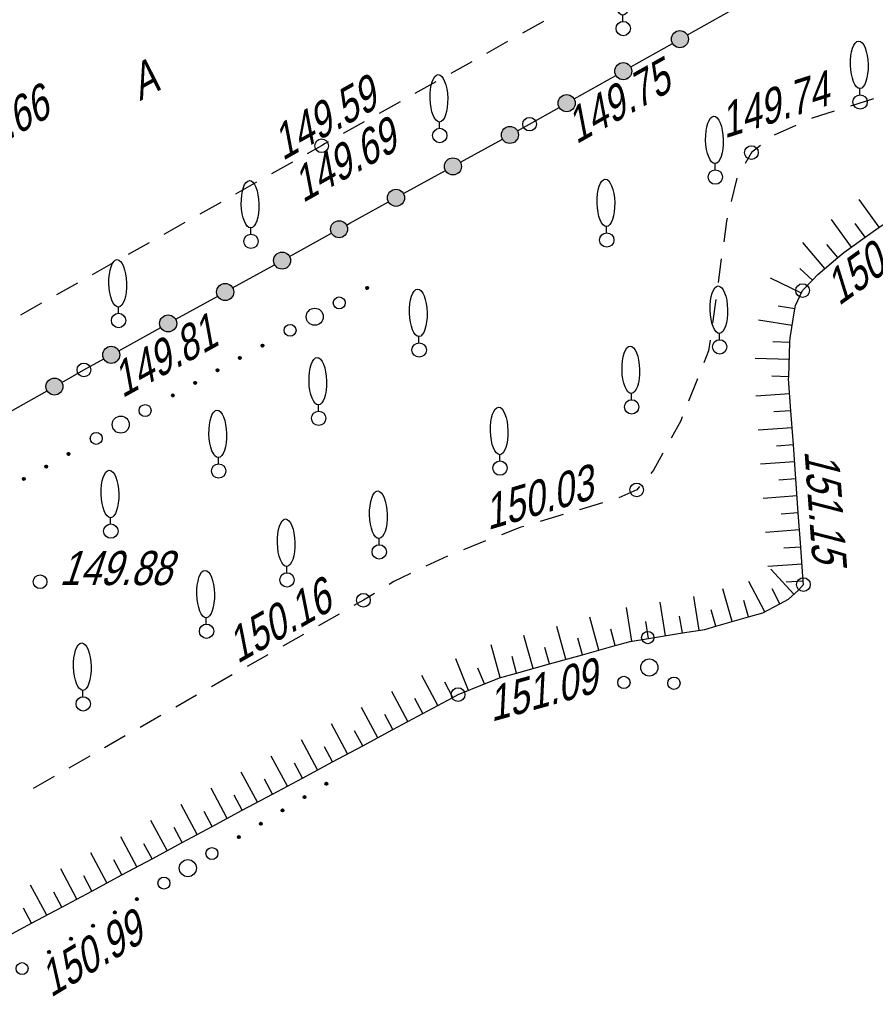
# Model space of a CAD drawing. Header units: metres. Extents: x 382 to 851, y 14083 to 14440.
# Drawn here: x 552.14 to 577.2, y 14298.1 to 14326.71 of the extents above; entities that cross this region are included whole.
import ezdxf
from ezdxf.enums import TextEntityAlignment as Align

# ---------------------------------------------------------------- set-up
doc = ezdxf.new("R2010")
doc.units = ezdxf.units.M
doc.header["$MEASUREMENT"] = 0
for name, color, linetype, lineweight in [('Бортовой камень', 7, 'Continuous', 25), ('Горизонтали', 7, 'Continuous', 25), ('Граница улицы', 7, 'Continuous', 25), ('Колодцы', 7, 'Continuous', 25), ('Ограды', 7, 'Continuous', 25), ('Отдельно стоящее дерево', 7, 'Continuous', 25), ('Откосы', 7, 'Continuous', 25), ('Полоса деревьев', 7, 'Continuous', 25)]:
    doc.layers.add(name, color=color, linetype=linetype, lineweight=lineweight)
doc.styles.add('Style-RUSSIAN_1251 I 0.32289', font='RUSSIAN_1251.shx', dxfattribs={"oblique": 18.5})

# ---------------------------------------------------------------- blocks, each defined once
blk = doc.blocks.new('DEREVO_223')
at = {"layer": 'Отдельно стоящее дерево', "color": 251, "linetype": 'Continuous', "lineweight": 9, "flags": 128}
blk.add_lwpolyline([(-0.007, 0.21), (-0.007, 0.393)], dxfattribs=at)
at = {"layer": 'Отдельно стоящее дерево', "color": 251, "linetype": 'Continuous', "lineweight": 9}
blk.add_arc((0, 0), 0.21, 0, 360, dxfattribs=at)
blk.add_ellipse((-0.025, 1.088), major_axis=(-0.019, 0.695), ratio=0.369829, dxfattribs=at)
blk = doc.blocks.new('DEREVO_225')
at = {"layer": 'Отдельно стоящее дерево', "color": 251, "linetype": 'Continuous', "lineweight": 9, "flags": 128}
blk.add_lwpolyline([(-0.007, 0.21), (-0.007, 0.393)], dxfattribs=at)
at = {"layer": 'Отдельно стоящее дерево', "color": 251, "linetype": 'Continuous', "lineweight": 9}
blk.add_arc((0, 0), 0.21, 0, 359.99999, dxfattribs=at)
blk.add_ellipse((-0.0255, 1.088), major_axis=(-0.0185, 0.695), ratio=0.3698286, dxfattribs=at)
blk = doc.blocks.new('DEREVO_226')
at = {"layer": 'Отдельно стоящее дерево', "color": 251, "linetype": 'Continuous', "lineweight": 9, "flags": 128}
blk.add_lwpolyline([(-0.007, 0.21), (-0.007, 0.393)], dxfattribs=at)
at = {"layer": 'Отдельно стоящее дерево', "color": 251, "linetype": 'Continuous', "lineweight": 9}
blk.add_arc((0, 0), 0.21, 0, 359.99999, dxfattribs=at)
blk.add_ellipse((-0.0255, 1.088), major_axis=(-0.0185, 0.695), ratio=0.3698286, dxfattribs=at)
blk = doc.blocks.new('DEREVO_227')
at = {"layer": 'Отдельно стоящее дерево', "color": 251, "linetype": 'Continuous', "lineweight": 9, "flags": 128}
blk.add_lwpolyline([(-0.007, 0.21), (-0.007, 0.393)], dxfattribs=at)
at = {"layer": 'Отдельно стоящее дерево', "color": 251, "linetype": 'Continuous', "lineweight": 9}
blk.add_arc((0, 0), 0.21, 0, 359.99999, dxfattribs=at)
blk.add_ellipse((-0.0255, 1.088), major_axis=(-0.0185, 0.695), ratio=0.3698286, dxfattribs=at)
blk = doc.blocks.new('PIKET_153')
at = {"layer": 'Горизонтали', "color": 251, "linetype": 'Continuous', "lineweight": 9}
blk.add_arc((0, 0), 0.2, 0, 360, dxfattribs=at)
blk = doc.blocks.new('PIKET_154')
at = {"layer": 'Горизонтали', "color": 251, "linetype": 'Continuous', "lineweight": 9}
blk.add_arc((0, 0), 0.2, 0, 360, dxfattribs=at)
blk = doc.blocks.new('DEREVO_228')
at = {"layer": 'Отдельно стоящее дерево', "color": 251, "linetype": 'Continuous', "lineweight": 9, "flags": 128}
blk.add_lwpolyline([(-0.007, 0.21), (-0.007, 0.393)], dxfattribs=at)
at = {"layer": 'Отдельно стоящее дерево', "color": 251, "linetype": 'Continuous', "lineweight": 9}
blk.add_arc((0, 0), 0.21, 0, 359.99999, dxfattribs=at)
blk.add_ellipse((-0.0255, 1.088), major_axis=(-0.0185, 0.695), ratio=0.3698286, dxfattribs=at)
blk = doc.blocks.new('DEREVO_230')
at = {"layer": 'Отдельно стоящее дерево', "color": 251, "linetype": 'Continuous', "lineweight": 9, "flags": 128}
blk.add_lwpolyline([(-0.007, 0.21), (-0.007, 0.393)], dxfattribs=at)
at = {"layer": 'Отдельно стоящее дерево', "color": 251, "linetype": 'Continuous', "lineweight": 9}
blk.add_arc((0, 0), 0.21, 0, 359.99999, dxfattribs=at)
blk.add_ellipse((-0.0255, 1.088), major_axis=(-0.0185, 0.695), ratio=0.3698286, dxfattribs=at)
blk = doc.blocks.new('DEREVO_231')
at = {"layer": 'Отдельно стоящее дерево', "color": 251, "linetype": 'Continuous', "lineweight": 9, "flags": 128}
blk.add_lwpolyline([(-0.007, 0.21), (-0.007, 0.393)], dxfattribs=at)
at = {"layer": 'Отдельно стоящее дерево', "color": 251, "linetype": 'Continuous', "lineweight": 9}
blk.add_arc((0, 0), 0.21, 0, 359.99999, dxfattribs=at)
blk.add_ellipse((-0.0255, 1.088), major_axis=(-0.0185, 0.695), ratio=0.3698286, dxfattribs=at)
blk = doc.blocks.new('PIKET_167')
at = {"layer": 'Горизонтали', "color": 251, "linetype": 'Continuous', "lineweight": 9}
blk.add_arc((0, 0), 0.2, 0, 360, dxfattribs=at)
blk = doc.blocks.new('PIKET_168')
at = {"layer": 'Горизонтали', "color": 251, "linetype": 'Continuous', "lineweight": 9}
blk.add_arc((0, 0), 0.2, 0, 360, dxfattribs=at)
blk = doc.blocks.new('DEREVO_250')
at = {"layer": 'Отдельно стоящее дерево', "color": 251, "linetype": 'Continuous', "lineweight": 9, "flags": 128}
blk.add_lwpolyline([(-0.007, 0.21), (-0.007, 0.393)], dxfattribs=at)
at = {"layer": 'Отдельно стоящее дерево', "color": 251, "linetype": 'Continuous', "lineweight": 9}
blk.add_arc((0, 0), 0.21, 0, 359.99999, dxfattribs=at)
blk.add_ellipse((-0.0255, 1.088), major_axis=(-0.0185, 0.695), ratio=0.3698286, dxfattribs=at)
blk = doc.blocks.new('DEREVO_251')
at = {"layer": 'Отдельно стоящее дерево', "color": 251, "linetype": 'Continuous', "lineweight": 9, "flags": 128}
blk.add_lwpolyline([(-0.007, 0.21), (-0.007, 0.393)], dxfattribs=at)
at = {"layer": 'Отдельно стоящее дерево', "color": 251, "linetype": 'Continuous', "lineweight": 9}
blk.add_arc((0, 0), 0.21, 0, 360, dxfattribs=at)
blk.add_ellipse((-0.026, 1.088), major_axis=(-0.019, 0.695), ratio=0.369829, dxfattribs=at)
blk = doc.blocks.new('DEREVO_252')
at = {"layer": 'Отдельно стоящее дерево', "color": 251, "linetype": 'Continuous', "lineweight": 9, "flags": 128}
blk.add_lwpolyline([(-0.007, 0.21), (-0.007, 0.393)], dxfattribs=at)
at = {"layer": 'Отдельно стоящее дерево', "color": 251, "linetype": 'Continuous', "lineweight": 9}
blk.add_arc((0, 0), 0.21, 0, 359.99999, dxfattribs=at)
blk.add_ellipse((-0.0255, 1.088), major_axis=(-0.0185, 0.695), ratio=0.3698286, dxfattribs=at)
blk = doc.blocks.new('KUST1_8')
at = {"layer": 'Отдельно стоящее дерево', "color": 251, "linetype": 'Continuous', "lineweight": 9}
for centre, radius in [((-0.044, 0.877), 0.18), ((0, 0), 0.25), ((-0.745, -0.439), 0.18), ((0.723, -0.461), 0.18)]:
    blk.add_arc(centre, radius, 0, 360, dxfattribs=at)
blk = doc.blocks.new('PIKET_169')
at = {"layer": 'Горизонтали', "color": 251, "linetype": 'Continuous', "lineweight": 9}
blk.add_arc((0, 0), 0.2, 0, 360, dxfattribs=at)
blk = doc.blocks.new('PIKET_170')
at = {"layer": 'Горизонтали', "color": 251, "linetype": 'Continuous', "lineweight": 9}
blk.add_arc((0, 0), 0.2, 0, 360, dxfattribs=at)
blk = doc.blocks.new('PIKET_172')
at = {"layer": 'Горизонтали', "color": 251, "linetype": 'Continuous', "lineweight": 9}
blk.add_arc((0, 0), 0.2, 0, 360, dxfattribs=at)
blk = doc.blocks.new('DEREVO_253')
at = {"layer": 'Отдельно стоящее дерево', "color": 251, "linetype": 'Continuous', "lineweight": 9, "flags": 128}
blk.add_lwpolyline([(-0.007, 0.21), (-0.007, 0.393)], dxfattribs=at)
at = {"layer": 'Отдельно стоящее дерево', "color": 251, "linetype": 'Continuous', "lineweight": 9}
blk.add_arc((0, 0), 0.21, 0, 359.99999, dxfattribs=at)
blk.add_ellipse((-0.0255, 1.088), major_axis=(-0.0185, 0.695), ratio=0.3698286, dxfattribs=at)
blk = doc.blocks.new('DEREVO_254')
at = {"layer": 'Отдельно стоящее дерево', "color": 251, "linetype": 'Continuous', "lineweight": 9, "flags": 128}
blk.add_lwpolyline([(-0.007, 0.21), (-0.007, 0.393)], dxfattribs=at)
at = {"layer": 'Отдельно стоящее дерево', "color": 251, "linetype": 'Continuous', "lineweight": 9}
blk.add_arc((0, 0), 0.21, 0, 359.99999, dxfattribs=at)
blk.add_ellipse((-0.0255, 1.088), major_axis=(-0.0185, 0.695), ratio=0.3698286, dxfattribs=at)
blk = doc.blocks.new('DEREVO_255')
at = {"layer": 'Отдельно стоящее дерево', "color": 251, "linetype": 'Continuous', "lineweight": 9, "flags": 128}
blk.add_lwpolyline([(-0.007, 0.21), (-0.007, 0.393)], dxfattribs=at)
at = {"layer": 'Отдельно стоящее дерево', "color": 251, "linetype": 'Continuous', "lineweight": 9}
blk.add_arc((0, 0), 0.21, 0, 359.99999, dxfattribs=at)
blk.add_ellipse((-0.0255, 1.088), major_axis=(-0.0185, 0.695), ratio=0.3698286, dxfattribs=at)
blk = doc.blocks.new('DEREVO_256')
at = {"layer": 'Отдельно стоящее дерево', "color": 251, "linetype": 'Continuous', "lineweight": 9, "flags": 128}
blk.add_lwpolyline([(-0.007, 0.21), (-0.007, 0.393)], dxfattribs=at)
at = {"layer": 'Отдельно стоящее дерево', "color": 251, "linetype": 'Continuous', "lineweight": 9}
blk.add_arc((0, 0), 0.21, 0, 359.99999, dxfattribs=at)
blk.add_ellipse((-0.0255, 1.088), major_axis=(-0.0185, 0.695), ratio=0.3698286, dxfattribs=at)
blk = doc.blocks.new('msdElementTypeLineString_61')
at = {"layer": 'Полоса деревьев', "color": 251, "linetype": 'Continuous', "lineweight": 9}
for p, q in [((39.974, 24.394), (39.918, 24.359)), ((39.98, 24.391), (39.918, 24.354)), ((39.968, 24.396), (39.919, 24.366)), ((39.962, 24.398), (39.92, 24.372)), ((39.984, 24.388), (39.92, 24.349)), ((39.987, 24.384), (39.921, 24.344)), ((39.991, 24.38), (39.922, 24.339)), ((39.951, 24.397), (39.926, 24.382)), ((39.992, 24.376), (39.926, 24.335)), ((39.994, 24.371), (39.929, 24.331)), ((39.996, 24.366), (39.933, 24.327)), ((39.997, 24.361), (39.937, 24.324)), ((39.996, 24.354), (39.943, 24.322)), ((39.995, 24.348), (39.949, 24.32)), ((39.991, 24.34), (39.959, 24.32)), ((39.985, 24.33), (39.977, 24.325)), ((39.334, 24.004), (39.277, 23.969)), ((39.339, 24.001), (39.277, 23.964)), ((39.328, 24.006), (39.278, 23.976)), ((39.322, 24.008), (39.279, 23.982)), ((39.343, 23.998), (39.279, 23.959)), ((39.347, 23.994), (39.28, 23.954)), ((39.35, 23.99), (39.282, 23.949)), ((39.311, 24.007), (39.285, 23.992)), ((39.352, 23.986), (39.285, 23.945)), ((39.354, 23.981), (39.289, 23.941)), ((39.355, 23.976), (39.292, 23.937)), ((39.356, 23.971), (39.296, 23.934)), ((39.355, 23.964), (39.302, 23.932)), ((39.355, 23.958), (39.308, 23.93)), ((39.35, 23.95), (39.318, 23.93)), ((39.344, 23.94), (39.337, 23.935)), ((38.693, 23.614), (38.637, 23.579)), ((38.698, 23.611), (38.637, 23.574)), ((38.681, 23.618), (38.638, 23.592)), ((38.687, 23.616), (38.638, 23.586)), ((38.703, 23.608), (38.639, 23.569)), ((38.706, 23.604), (38.639, 23.564)), ((38.709, 23.6), (38.641, 23.559)), ((38.67, 23.617), (38.644, 23.602)), ((38.711, 23.596), (38.645, 23.555)), ((38.713, 23.591), (38.648, 23.551)), ((38.715, 23.586), (38.652, 23.547)), ((38.716, 23.581), (38.656, 23.544)), ((38.715, 23.574), (38.662, 23.542)), ((38.714, 23.568), (38.668, 23.54)), ((38.71, 23.56), (38.677, 23.54)), ((38.704, 23.55), (38.696, 23.545)), ((38.053, 23.224), (37.996, 23.189)), ((38.058, 23.221), (37.996, 23.184)), ((38.046, 23.226), (37.997, 23.196)), ((38.04, 23.228), (37.998, 23.202)), ((38.062, 23.218), (37.998, 23.179)), ((38.065, 23.214), (37.999, 23.173)), ((38.069, 23.21), (38.001, 23.169)), ((38.029, 23.227), (38.004, 23.212)), ((38.071, 23.206), (38.004, 23.165)), ((38.072, 23.201), (38.007, 23.161)), ((38.074, 23.196), (38.011, 23.157)), ((38.075, 23.191), (38.015, 23.154)), ((38.074, 23.184), (38.021, 23.152)), ((38.073, 23.178), (38.027, 23.15)), ((38.069, 23.169), (38.037, 23.15)), ((38.063, 23.16), (38.056, 23.155)), ((37.406, 22.836), (37.356, 22.806)), ((37.412, 22.834), (37.356, 22.799)), ((37.417, 22.831), (37.356, 22.794)), ((37.4, 22.838), (37.357, 22.812)), ((37.421, 22.828), (37.357, 22.789)), ((37.425, 22.824), (37.358, 22.783)), ((37.428, 22.82), (37.36, 22.779)), ((37.389, 22.837), (37.363, 22.822)), ((37.43, 22.816), (37.363, 22.775)), ((37.432, 22.811), (37.367, 22.771)), ((37.434, 22.806), (37.37, 22.767)), ((37.434, 22.801), (37.375, 22.764)), ((37.434, 22.794), (37.381, 22.762)), ((37.433, 22.788), (37.387, 22.76)), ((37.429, 22.779), (37.396, 22.76)), ((37.423, 22.77), (37.415, 22.765)), ((34.422, 21.014), (34.366, 20.979)), ((34.428, 21.011), (34.366, 20.974)), ((34.416, 21.016), (34.367, 20.986)), ((34.41, 21.018), (34.368, 20.992)), ((34.432, 21.008), (34.368, 20.969)), ((34.435, 21.004), (34.369, 20.963)), ((34.439, 21), (34.37, 20.959)), ((34.399, 21.017), (34.374, 21.002)), ((34.44, 20.995), (34.374, 20.955)), ((34.442, 20.991), (34.377, 20.951)), ((34.444, 20.986), (34.381, 20.947)), ((34.445, 20.981), (34.385, 20.944)), ((34.444, 20.974), (34.391, 20.942)), ((34.443, 20.968), (34.397, 20.94)), ((34.439, 20.959), (34.407, 20.94)), ((34.433, 20.95), (34.425, 20.945)), ((33.782, 20.624), (33.725, 20.589)), ((33.787, 20.621), (33.725, 20.584)), ((33.776, 20.626), (33.726, 20.596)), ((33.77, 20.628), (33.727, 20.602)), ((33.791, 20.618), (33.727, 20.579)), ((33.795, 20.614), (33.728, 20.573)), ((33.798, 20.61), (33.73, 20.569)), ((33.759, 20.627), (33.733, 20.612)), ((33.8, 20.605), (33.733, 20.565)), ((33.802, 20.601), (33.737, 20.561)), ((33.803, 20.596), (33.74, 20.557)), ((33.804, 20.591), (33.744, 20.554)), ((33.803, 20.584), (33.75, 20.552)), ((33.803, 20.578), (33.756, 20.55)), ((33.798, 20.569), (33.766, 20.55)), ((33.792, 20.56), (33.785, 20.555)), ((33.141, 20.235), (33.084, 20.201)), ((33.146, 20.232), (33.084, 20.195)), ((33.135, 20.237), (33.085, 20.208)), ((33.15, 20.229), (33.085, 20.191)), ((33.129, 20.24), (33.086, 20.214)), ((33.153, 20.225), (33.086, 20.185)), ((33.157, 20.221), (33.088, 20.181)), ((33.158, 20.217), (33.091, 20.177)), ((33.117, 20.239), (33.092, 20.223)), ((33.16, 20.212), (33.095, 20.173)), ((33.162, 20.207), (33.098, 20.169)), ((33.163, 20.202), (33.103, 20.166)), ((33.162, 20.195), (33.109, 20.164)), ((33.161, 20.189), (33.115, 20.161)), ((33.157, 20.181), (33.124, 20.161)), ((33.151, 20.171), (33.143, 20.167)), ((32.496, 19.852), (32.439, 19.818)), ((32.501, 19.849), (32.439, 19.812)), ((32.49, 19.854), (32.44, 19.824)), ((32.484, 19.856), (32.441, 19.831)), ((32.505, 19.846), (32.441, 19.807)), ((32.509, 19.842), (32.442, 19.802)), ((32.512, 19.838), (32.443, 19.797)), ((32.473, 19.855), (32.447, 19.84)), ((32.514, 19.833), (32.447, 19.793)), ((32.515, 19.829), (32.45, 19.79)), ((32.517, 19.824), (32.454, 19.786)), ((32.518, 19.818), (32.458, 19.783)), ((32.517, 19.812), (32.464, 19.78)), ((32.516, 19.806), (32.47, 19.778)), ((32.512, 19.797), (32.479, 19.778)), ((32.506, 19.788), (32.498, 19.783)), ((31.851, 19.468), (31.794, 19.435)), ((31.856, 19.466), (31.794, 19.429)), ((31.845, 19.471), (31.795, 19.441)), ((31.839, 19.473), (31.796, 19.447)), ((31.861, 19.462), (31.796, 19.424)), ((31.864, 19.459), (31.797, 19.419)), ((31.867, 19.455), (31.799, 19.414)), ((31.828, 19.472), (31.802, 19.457)), ((31.869, 19.45), (31.802, 19.41)), ((31.871, 19.445), (31.805, 19.406)), ((31.873, 19.44), (31.809, 19.403)), ((31.873, 19.435), (31.813, 19.399)), ((31.872, 19.429), (31.819, 19.397)), ((31.872, 19.422), (31.825, 19.395)), ((31.867, 19.414), (31.835, 19.395)), ((31.861, 19.405), (31.853, 19.4))]:
    blk.add_line(p, q, dxfattribs=at)
for centre, radius in [((39.957, 24.359), 0.04), ((39.316, 23.969), 0.04), ((38.676, 23.579), 0.04), ((38.035, 23.189), 0.04), ((37.395, 22.799), 0.04), ((36.605, 22.318), 0.175), ((35.9, 21.889), 0.25), ((35.2, 21.452), 0.175), ((34.405, 20.979), 0.04), ((33.764, 20.589), 0.04), ((33.123, 20.2), 0.04), ((32.478, 19.817), 0.04), ((31.834, 19.434), 0.04), ((31.045, 18.949), 0.175)]:
    blk.add_circle(centre, radius, dxfattribs=at)
blk = doc.blocks.new('PIKET_196')
at = {"layer": 'Горизонтали', "color": 251, "linetype": 'Continuous', "lineweight": 9}
blk.add_arc((0, 0), 0.2, 0, 360, dxfattribs=at)
blk = doc.blocks.new('PIKET_197')
at = {"layer": 'Горизонтали', "color": 251, "linetype": 'Continuous', "lineweight": 9}
blk.add_arc((0, 0), 0.2, 0, 360, dxfattribs=at)
blk = doc.blocks.new('msdElementTypeLineString_66')
at = {"layer": 'Полоса деревьев', "color": 251, "linetype": 'Continuous', "lineweight": 9}
for p, q in [((57.301, 32.082), (57.362, 32.116)), ((57.302, 32.089), (57.357, 32.119)), ((57.302, 32.077), (57.367, 32.113)), ((57.303, 32.095), (57.351, 32.121)), ((57.303, 32.072), (57.37, 32.109)), ((57.305, 32.067), (57.373, 32.105)), ((57.306, 32.062), (57.376, 32.101)), ((57.308, 32.103), (57.341, 32.122)), ((57.31, 32.059), (57.378, 32.096)), ((57.313, 32.055), (57.379, 32.091)), ((57.314, 32.112), (57.322, 32.117)), ((57.317, 32.051), (57.38, 32.086)), ((57.322, 32.048), (57.38, 32.08)), ((57.328, 32.046), (57.379, 32.074)), ((57.334, 32.043), (57.378, 32.067)), ((57.345, 32.044), (57.371, 32.058)), ((54.234, 30.396), (54.295, 30.43)), ((54.235, 30.403), (54.289, 30.433)), ((54.235, 30.391), (54.299, 30.427)), ((54.236, 30.409), (54.283, 30.435)), ((54.236, 30.386), (54.303, 30.423)), ((54.238, 30.381), (54.306, 30.419)), ((54.239, 30.377), (54.309, 30.415)), ((54.241, 30.417), (54.274, 30.436)), ((54.242, 30.373), (54.311, 30.41)), ((54.246, 30.369), (54.311, 30.405)), ((54.247, 30.427), (54.255, 30.431)), ((54.25, 30.365), (54.313, 30.4)), ((54.255, 30.362), (54.313, 30.394)), ((54.261, 30.36), (54.312, 30.388)), ((54.267, 30.357), (54.311, 30.382)), ((54.278, 30.358), (54.304, 30.372)), ((53.577, 30.035), (53.638, 30.069)), ((53.577, 30.03), (53.642, 30.066)), ((53.578, 30.042), (53.632, 30.071)), ((53.579, 30.048), (53.626, 30.074)), ((53.579, 30.025), (53.645, 30.062)), ((53.58, 30.02), (53.649, 30.058)), ((53.582, 30.015), (53.652, 30.054)), ((53.583, 30.056), (53.617, 30.074)), ((53.585, 30.011), (53.654, 30.049)), ((53.589, 30.007), (53.654, 30.044)), ((53.59, 30.065), (53.598, 30.07)), ((53.593, 30.004), (53.656, 30.039)), ((53.598, 30.001), (53.656, 30.033)), ((53.604, 29.999), (53.654, 30.027)), ((53.61, 29.996), (53.653, 30.02)), ((53.621, 29.997), (53.647, 30.011)), ((52.92, 29.672), (52.981, 29.707)), ((52.921, 29.679), (52.975, 29.709)), ((52.921, 29.667), (52.985, 29.703)), ((52.922, 29.685), (52.969, 29.711)), ((52.922, 29.662), (52.989, 29.699)), ((52.924, 29.657), (52.992, 29.695)), ((52.926, 29.652), (52.995, 29.692)), ((52.927, 29.693), (52.96, 29.712)), ((52.929, 29.649), (52.997, 29.687)), ((52.932, 29.645), (52.998, 29.681)), ((52.933, 29.702), (52.941, 29.707)), ((52.936, 29.641), (52.999, 29.677)), ((52.941, 29.638), (52.999, 29.671)), ((52.947, 29.636), (52.998, 29.664)), ((52.953, 29.634), (52.997, 29.658)), ((52.964, 29.634), (52.991, 29.649)), ((52.266, 29.305), (52.327, 29.339)), ((52.267, 29.312), (52.321, 29.342)), ((52.267, 29.3), (52.331, 29.336)), ((52.268, 29.318), (52.315, 29.344)), ((52.268, 29.295), (52.335, 29.332)), ((52.27, 29.29), (52.338, 29.328)), ((52.272, 29.285), (52.341, 29.324)), ((52.273, 29.326), (52.306, 29.345)), ((52.275, 29.281), (52.343, 29.32)), ((52.278, 29.278), (52.344, 29.314)), ((52.279, 29.335), (52.287, 29.34)), ((52.282, 29.274), (52.345, 29.309)), ((52.287, 29.271), (52.345, 29.304)), ((52.293, 29.269), (52.344, 29.297)), ((52.299, 29.267), (52.343, 29.291)), ((52.31, 29.267), (52.337, 29.282)), ((51.612, 28.938), (51.673, 28.972)), ((51.613, 28.944), (51.667, 28.975)), ((51.613, 28.933), (51.677, 28.969)), ((51.614, 28.951), (51.661, 28.977)), ((51.614, 28.928), (51.681, 28.965)), ((51.616, 28.923), (51.684, 28.961)), ((51.618, 28.918), (51.687, 28.957)), ((51.619, 28.959), (51.652, 28.978)), ((51.621, 28.914), (51.689, 28.953)), ((51.624, 28.91), (51.69, 28.947)), ((51.625, 28.968), (51.633, 28.973)), ((51.628, 28.907), (51.691, 28.942)), ((51.633, 28.904), (51.691, 28.937)), ((51.639, 28.902), (51.69, 28.93)), ((51.645, 28.899), (51.689, 28.924)), ((51.656, 28.9), (51.683, 28.915)), ((48.56, 27.225), (48.621, 27.259)), ((48.561, 27.231), (48.615, 27.262)), ((48.561, 27.22), (48.625, 27.256)), ((48.562, 27.238), (48.609, 27.264)), ((48.562, 27.215), (48.629, 27.252)), ((48.564, 27.21), (48.632, 27.248)), ((48.566, 27.205), (48.635, 27.244)), ((48.567, 27.246), (48.6, 27.264)), ((48.569, 27.201), (48.637, 27.239)), ((48.572, 27.197), (48.638, 27.234)), ((48.573, 27.255), (48.581, 27.259)), ((48.576, 27.194), (48.639, 27.229)), ((48.581, 27.191), (48.639, 27.223)), ((48.587, 27.189), (48.638, 27.217)), ((48.593, 27.186), (48.637, 27.211)), ((48.604, 27.187), (48.631, 27.201)), ((47.906, 26.858), (47.967, 26.892)), ((47.907, 26.864), (47.961, 26.894)), ((47.908, 26.87), (47.955, 26.897)), ((47.913, 26.879), (47.946, 26.897)), ((47.919, 26.888), (47.927, 26.892)), ((47.907, 26.852), (47.971, 26.889)), ((47.908, 26.848), (47.975, 26.885)), ((47.91, 26.843), (47.978, 26.881)), ((47.912, 26.838), (47.981, 26.877)), ((47.915, 26.834), (47.983, 26.872)), ((47.918, 26.83), (47.984, 26.867)), ((47.922, 26.827), (47.985, 26.862)), ((47.927, 26.824), (47.985, 26.856)), ((47.933, 26.821), (47.984, 26.85)), ((47.939, 26.819), (47.983, 26.844)), ((47.95, 26.82), (47.977, 26.834)), ((47.25, 26.494), (47.312, 26.528)), ((47.251, 26.5), (47.306, 26.53)), ((47.251, 26.489), (47.316, 26.524)), ((47.253, 26.507), (47.3, 26.533)), ((47.253, 26.484), (47.319, 26.521)), ((47.254, 26.479), (47.322, 26.517)), ((47.256, 26.474), (47.326, 26.513)), ((47.257, 26.515), (47.29, 26.533)), ((47.259, 26.47), (47.327, 26.508)), ((47.262, 26.466), (47.328, 26.502)), ((47.264, 26.524), (47.271, 26.529)), ((47.266, 26.463), (47.329, 26.498)), ((47.271, 26.46), (47.329, 26.492)), ((47.277, 26.458), (47.328, 26.486)), ((47.283, 26.455), (47.327, 26.479)), ((47.294, 26.456), (47.321, 26.47))]:
    blk.add_line(p, q, dxfattribs=at)
for centre, radius in [((57.341, 32.083), 0.04), ((56.526, 31.645), 0.175), ((55.807, 31.24), 0.25), ((55.084, 30.842), 0.175), ((54.274, 30.397), 0.04), ((53.617, 30.035), 0.04), ((52.96, 29.673), 0.04), ((52.306, 29.306), 0.04), ((51.652, 28.939), 0.04), ((50.841, 28.494), 0.175), ((50.126, 28.082), 0.25), ((49.407, 27.678), 0.175), ((48.6, 27.225), 0.04), ((47.946, 26.858), 0.04), ((47.29, 26.494), 0.04)]:
    blk.add_circle(centre, radius, dxfattribs=at)
blk = doc.blocks.new('msdElementTypeLineString_67')
at = {"layer": 'Откосы', "color": 251, "linetype": 'Continuous', "lineweight": 9}
for p, q in [((67.727, 45.672), (67.059, 45.458)), ((65.459, 44.886), (64.818, 44.602)), ((63.731, 43.341), (63.566, 42.66)), ((63.275, 40.985), (63.179, 40.291)), ((63.11, 39.796), (63.014, 39.101)), ((62.576, 37.47), (62.316, 36.818)), ((59.796, 33.839), (59.124, 33.638)), ((58.645, 33.495), (57.973, 33.294)), ((56.373, 32.722), (55.72, 32.467)), ((55.256, 32.281), (54.622, 31.98)), ((52.082, 30.582), (51.473, 30.235)), ((51.039, 29.987), (50.429, 29.64)), ((49.995, 29.393), (49.386, 29.045)), ((48.951, 28.798), (48.342, 28.451)), ((47.908, 28.203), (47.298, 27.856)), ((46.864, 27.609), (46.255, 27.261)), ((45.82, 27.014), (45.211, 26.667)), ((44.777, 26.419), (44.167, 26.072)), ((43.733, 25.825), (43.124, 25.477))]:
    blk.add_line(p, q, dxfattribs=at)
at = {"layer": 'Откосы', "color": 251, "linetype": 'Continuous', "lineweight": 9, "flags": 128}
for points in [[(66.583, 45.306), (65.936, 45.099), (65.916, 45.09)], [(64.421, 44.299), (64.156, 44.095), (63.971, 43.778)], [(63.449, 42.174), (63.428, 42.087), (63.344, 41.481)], [(62.945, 38.606), (62.901, 38.288), (62.76, 37.935)], [(62.132, 36.354), (62.086, 36.239), (61.807, 35.733)], [(61.566, 35.295), (61.292, 34.797), (61.206, 34.696)], [(60.881, 34.316), (60.796, 34.217), (60.272, 33.99)], [(57.494, 33.151), (57.406, 33.125), (56.839, 32.903)], [(54.171, 31.766), (53.686, 31.536), (53.546, 31.449)], [(53.12, 31.188), (52.795, 30.988), (52.517, 30.829)]]:
    blk.add_lwpolyline(points, dxfattribs=at)
blk = doc.blocks.new('msdElementTypeLineString_68')
at = {"layer": 'Откосы', "color": 251, "linetype": 'Continuous', "lineweight": 9}
for p, q in [((67.142, 45.798), (66.557, 46.609)), ((66.331, 45.212), (65.746, 46.023)), ((66.737, 45.505), (66.444, 45.91)), ((65.552, 44.586), (64.911, 45.353)), ((65.936, 44.907), (65.615, 45.291)), ((65.188, 44.245), (64.824, 44.588)), ((64.866, 43.867), (63.966, 44.303)), ((64.675, 43.408), (64.182, 43.49)), ((64.594, 42.915), (63.607, 43.078)), ((64.53, 42.42), (64.031, 42.437)), ((64.496, 41.42), (64.53, 42.42)), ((64.513, 41.92), (63.514, 41.955)), ((64.496, 41.42), (63.996, 41.438)), ((64.524, 40.922), (63.527, 40.85)), ((64.56, 40.423), (64.062, 40.387)), ((64.632, 39.426), (64.56, 40.423)), ((64.596, 39.924), (63.599, 39.852)), ((64.632, 39.426), (64.134, 39.39)), ((64.704, 38.428), (64.632, 39.426)), ((64.668, 38.927), (63.671, 38.855)), ((64.704, 38.428), (64.205, 38.392)), ((64.776, 37.431), (64.704, 38.428)), ((64.74, 37.929), (63.743, 37.858)), ((64.776, 37.431), (64.277, 37.395)), ((64.848, 36.433), (64.776, 37.431)), ((64.812, 36.932), (63.814, 36.86)), ((64.848, 36.433), (64.349, 36.397)), ((64.92, 35.436), (64.848, 36.433)), ((64.884, 35.935), (63.886, 35.863)), ((64.648, 35.051), (63.967, 35.784)), ((62.84, 34.25), (62.567, 35.212)), ((63.797, 34.537), (63.33, 35.421)), ((64.239, 34.771), (64.006, 35.213)), ((64.92, 35.436), (64.421, 35.4)), ((61.874, 33.996), (61.714, 34.983)), ((59.9, 33.676), (59.74, 34.664)), ((60.887, 33.836), (60.727, 34.823)), ((63.321, 34.387), (63.185, 34.868)), ((58.935, 33.414), (58.667, 34.377)), ((61.381, 33.916), (61.301, 34.41)), ((62.359, 34.114), (62.223, 34.595)), ((62.359, 34.114), (63.321, 34.387)), ((57.972, 33.145), (57.704, 34.108)), ((60.393, 33.756), (60.314, 34.25)), ((57.009, 32.876), (56.74, 33.84)), ((58.454, 33.279), (58.319, 33.761)), ((59.417, 33.548), (59.283, 34.029)), ((60.393, 33.756), (61.381, 33.916)), ((56.046, 32.608), (55.777, 33.571)), ((57.491, 33.011), (57.356, 33.492)), ((58.454, 33.279), (59.417, 33.548)), ((56.527, 32.742), (56.393, 33.224)), ((57.491, 33.011), (58.454, 33.279)), ((55.118, 32.235), (54.743, 33.162)), ((56.527, 32.742), (57.491, 33.011)), ((54.221, 31.795), (53.749, 32.676)), ((55.581, 32.423), (55.394, 32.886)), ((54.662, 32.031), (54.426, 32.472)), ((53.34, 31.322), (52.868, 32.204)), ((53.781, 31.559), (53.544, 31.999)), ((53.781, 31.559), (54.662, 32.031)), ((52.459, 30.85), (51.986, 31.731)), ((52.899, 31.086), (52.663, 31.527)), ((52.899, 31.086), (53.781, 31.559)), ((51.577, 30.377), (51.105, 31.259)), ((52.018, 30.614), (51.782, 31.054)), ((52.018, 30.614), (52.899, 31.086)), ((50.696, 29.905), (50.224, 30.786)), ((51.137, 30.141), (52.018, 30.614)), ((51.137, 30.141), (50.9, 30.582)), ((49.815, 29.433), (49.342, 30.314)), ((50.255, 29.669), (50.019, 30.109)), ((50.255, 29.669), (51.137, 30.141)), ((48.933, 28.96), (48.461, 29.841)), ((49.374, 29.196), (49.138, 29.637)), ((49.374, 29.196), (50.255, 29.669)), ((48.052, 28.488), (47.579, 29.369)), ((48.493, 28.724), (49.374, 29.196)), ((47.171, 28.015), (46.698, 28.896)), ((48.493, 28.724), (48.256, 29.164)), ((47.611, 28.251), (47.375, 28.692)), ((47.611, 28.251), (48.493, 28.724)), ((46.289, 27.543), (45.817, 28.424)), ((46.73, 27.779), (46.494, 28.22)), ((46.73, 27.779), (47.611, 28.251)), ((45.408, 27.07), (44.935, 27.952)), ((45.849, 27.306), (46.73, 27.779)), ((44.527, 26.598), (44.054, 27.479)), ((45.849, 27.306), (45.612, 27.747)), ((44.967, 26.834), (44.731, 27.275)), ((44.967, 26.834), (45.849, 27.306)), ((43.645, 26.125), (43.173, 27.007)), ((44.086, 26.361), (43.85, 26.802)), ((44.086, 26.361), (44.967, 26.834)), ((42.764, 25.653), (42.291, 26.534)), ((43.205, 25.889), (42.968, 26.33)), ((43.205, 25.889), (44.086, 26.361)), ((42.323, 25.417), (42.087, 25.857)), ((42.323, 25.417), (43.205, 25.889))]:
    blk.add_line(p, q, dxfattribs=at)
at = {"layer": 'Откосы', "color": 251, "linetype": 'Continuous', "lineweight": 9, "flags": 128}
for points in [[(66.737, 45.505), (67.199, 45.839), (67.574, 46.05)], [(65.936, 44.907), (66.113, 45.055), (66.737, 45.505)], [(65.188, 44.245), (65.35, 44.417), (65.936, 44.907)], [(64.675, 43.408), (64.692, 43.508), (64.902, 43.942), (65.188, 44.245)], [(64.53, 42.42), (64.535, 42.557), (64.675, 43.408)], [(64.56, 40.423), (64.493, 41.355), (64.496, 41.42)], [(64.239, 34.771), (64.487, 34.902), (64.78, 35.173), (64.927, 35.334), (64.92, 35.436)], [(63.321, 34.387), (63.735, 34.504), (64.239, 34.771)], [(61.381, 33.916), (62.042, 34.023), (62.359, 34.114)], [(59.417, 33.548), (59.848, 33.668), (60.393, 33.756)], [(55.581, 32.423), (55.759, 32.495), (56.024, 32.602), (56.527, 32.742)], [(54.662, 32.031), (54.813, 32.112), (55.581, 32.423)], [(41.444, 24.941), (41.507, 24.979), (42.323, 25.417)]]:
    blk.add_lwpolyline(points, dxfattribs=at)
blk = doc.blocks.new('msdElementTypeLineString_71')
at = {"layer": 'Ограды', "linetype": 'Continuous', "lineweight": 9}
h = blk.add_hatch(color=251, dxfattribs=at)
edge = h.paths.add_edge_path()
edge.add_arc((67.567, 76.38), 0.25, 0, 360)
h = blk.add_hatch(color=251, dxfattribs=at)
edge = h.paths.add_edge_path()
edge.add_arc((65.908, 75.443), 0.25, 0, 360)
h = blk.add_hatch(color=251, dxfattribs=at)
edge = h.paths.add_edge_path()
edge.add_arc((64.25, 74.506), 0.25, 0, 360)
h = blk.add_hatch(color=251, dxfattribs=at)
edge = h.paths.add_edge_path()
edge.add_arc((62.588, 73.576), 0.25, 0, 360)
h = blk.add_hatch(color=251, dxfattribs=at)
edge = h.paths.add_edge_path()
edge.add_arc((60.92, 72.656), 0.25, 0, 360)
h = blk.add_hatch(color=251, dxfattribs=at)
edge = h.paths.add_edge_path()
edge.add_arc((59.252, 71.736), 0.25, 0, 360)
h = blk.add_hatch(color=251, dxfattribs=at)
edge = h.paths.add_edge_path()
edge.add_arc((57.584, 70.816), 0.25, 0, 360)
h = blk.add_hatch(color=251, dxfattribs=at)
edge = h.paths.add_edge_path()
edge.add_arc((55.916, 69.897), 0.25, 0, 360)
h = blk.add_hatch(color=251, dxfattribs=at)
edge = h.paths.add_edge_path()
edge.add_arc((54.248, 68.977), 0.25, 0, 360)
h = blk.add_hatch(color=251, dxfattribs=at)
edge = h.paths.add_edge_path()
edge.add_arc((52.58, 68.057), 0.25, 0, 360)
h = blk.add_hatch(color=251, dxfattribs=at)
edge = h.paths.add_edge_path()
edge.add_arc((50.912, 67.138), 0.25, 0, 360)
h = blk.add_hatch(color=251, dxfattribs=at)
edge = h.paths.add_edge_path()
edge.add_arc((49.249, 66.209), 0.25, 0, 360)
at = {"layer": 'Ограды', "color": 251, "linetype": 'Continuous', "lineweight": 9}
for p, q in [((67.784, 76.503), (69.008, 77.194)), ((66.126, 75.566), (67.349, 76.257)), ((64.467, 74.629), (65.691, 75.32)), ((61.139, 72.777), (62.369, 73.455)), ((59.471, 71.857), (60.701, 72.535)), ((56.135, 70.017), (57.365, 70.696)), ((54.467, 69.098), (55.697, 69.776)), ((52.799, 68.178), (54.029, 68.856)), ((51.131, 67.258), (52.361, 67.936)), ((47.808, 65.394), (49.031, 66.086))]:
    blk.add_line(p, q, dxfattribs=at)
at = {"layer": 'Ограды', "color": 251, "linetype": 'Continuous', "lineweight": 9, "flags": 128}
for points in [[(62.807, 73.696), (63.162, 73.892), (64.032, 74.383)], [(57.803, 70.937), (57.897, 70.989), (59.033, 71.615)], [(49.466, 66.332), (50.111, 66.696), (50.693, 67.017)]]:
    blk.add_lwpolyline(points, dxfattribs=at)
at = {"layer": 'Ограды', "color": 251, "linetype": 'Continuous', "lineweight": 9}
for centre in [(67.567, 76.38), (67.567, 76.38), (65.908, 75.443), (65.908, 75.443), (64.25, 74.506), (64.25, 74.506), (62.588, 73.576), (62.588, 73.576), (60.92, 72.656), (60.92, 72.656), (59.252, 71.736), (59.252, 71.736), (57.584, 70.816), (57.584, 70.816), (55.916, 69.897), (55.916, 69.897), (54.248, 68.977), (54.248, 68.977), (52.58, 68.057), (52.58, 68.057), (50.912, 67.138), (50.912, 67.138), (49.249, 66.209), (49.249, 66.209)]:
    blk.add_circle(centre, 0.25, dxfattribs=at)
blk = doc.blocks.new('DEREVO_397')
at = {"layer": 'Отдельно стоящее дерево', "color": 251, "linetype": 'Continuous', "lineweight": 9, "flags": 128}
blk.add_lwpolyline([(-0.007, 0.21), (-0.007, 0.393)], dxfattribs=at)
at = {"layer": 'Отдельно стоящее дерево', "color": 251, "linetype": 'Continuous', "lineweight": 9}
blk.add_arc((0, 0), 0.21, 0, 359.99999, dxfattribs=at)
blk.add_ellipse((-0.0255, 1.088), major_axis=(-0.0185, 0.695), ratio=0.3698286, dxfattribs=at)
blk = doc.blocks.new('DEREVO_398')
at = {"layer": 'Отдельно стоящее дерево', "color": 251, "linetype": 'Continuous', "lineweight": 9, "flags": 128}
blk.add_lwpolyline([(-0.007, 0.21), (-0.007, 0.393)], dxfattribs=at)
at = {"layer": 'Отдельно стоящее дерево', "color": 251, "linetype": 'Continuous', "lineweight": 9}
blk.add_arc((0, 0), 0.21, 0, 359.99999, dxfattribs=at)
blk.add_ellipse((-0.0255, 1.088), major_axis=(-0.0185, 0.695), ratio=0.3698286, dxfattribs=at)
blk = doc.blocks.new('DEREVO_399')
at = {"layer": 'Отдельно стоящее дерево', "color": 251, "linetype": 'Continuous', "lineweight": 9, "flags": 128}
blk.add_lwpolyline([(-0.007, 0.21), (-0.007, 0.393)], dxfattribs=at)
at = {"layer": 'Отдельно стоящее дерево', "color": 251, "linetype": 'Continuous', "lineweight": 9}
blk.add_arc((0, 0), 0.21, 0, 360, dxfattribs=at)
blk.add_ellipse((-0.026, 1.088), major_axis=(-0.019, 0.695), ratio=0.369829, dxfattribs=at)
blk = doc.blocks.new('DEREVO_400')
at = {"layer": 'Отдельно стоящее дерево', "color": 251, "linetype": 'Continuous', "lineweight": 9, "flags": 128}
blk.add_lwpolyline([(-0.007, 0.21), (-0.007, 0.393)], dxfattribs=at)
at = {"layer": 'Отдельно стоящее дерево', "color": 251, "linetype": 'Continuous', "lineweight": 9}
blk.add_arc((0, 0), 0.21, 0, 359.99999, dxfattribs=at)
blk.add_ellipse((-0.0255, 1.088), major_axis=(-0.0185, 0.695), ratio=0.3698286, dxfattribs=at)
blk = doc.blocks.new('PIKET_320')
at = {"layer": 'Горизонтали', "color": 251, "linetype": 'Continuous', "lineweight": 9}
blk.add_arc((0, 0), 0.2, 0, 360, dxfattribs=at)
blk = doc.blocks.new('msdElementTypeLineString_132')
at = {"layer": 'Бортовой камень', "color": 251, "linetype": 'Continuous', "lineweight": 9}
for p, q in [((67.483, 76.646), (66.868, 76.303)), ((66.432, 76.059), (65.817, 75.715)), ((65.381, 75.471), (64.767, 75.127)), ((64.33, 74.883), (63.716, 74.539)), ((63.28, 74.295), (62.665, 73.952)), ((62.229, 73.708), (61.614, 73.364)), ((60.129, 72.529), (59.515, 72.184)), ((59.08, 71.939), (58.466, 71.594)), ((58.03, 71.349), (57.417, 71.003)), ((56.981, 70.758), (56.367, 70.413)), ((55.932, 70.168), (55.318, 69.823)), ((54.882, 69.578), (54.269, 69.232)), ((53.833, 68.987), (53.22, 68.642)), ((52.784, 68.397), (52.17, 68.052))]:
    blk.add_line(p, q, dxfattribs=at)
at = {"layer": 'Бортовой камень', "color": 251, "linetype": 'Continuous', "lineweight": 9, "flags": 128}
blk.add_lwpolyline([(61.178, 73.12), (61.091, 73.071), (60.985, 73.011), (60.565, 72.774)], dxfattribs=at)

msp = doc.modelspace()

# ---------------------------------------------------------------- block references
at = {"layer": 'Бортовой камень', "color": 251, "linetype": 'Continuous', "lineweight": 9}
msp.add_blockref('msdElementTypeLineString_132', (500, 14250), dxfattribs=at)
at = {"layer": 'Горизонтали', "color": 251, "linetype": 'Continuous', "lineweight": 9}
for name, p in [('PIKET_153', (567.073, 14323.642)), ('PIKET_168', (560.985, 14323.011)), ('PIKET_154', (573.571, 14322.81)), ('PIKET_172', (575.071, 14318.769)), ('PIKET_167', (554.022, 14316.446)), ('PIKET_169', (570.211, 14312.932)), ('PIKET_320', (552.739, 14310.243)), ('PIKET_170', (575.096, 14310.161)), ('PIKET_196', (562.21, 14309.703)), ('PIKET_197', (564.982, 14306.939))]:
    msp.add_blockref(name, p, dxfattribs=at)
at = {"layer": 'Ограды', "color": 251, "linetype": 'Continuous', "lineweight": 9}
msp.add_blockref('msdElementTypeLineString_71', (503.911, 14249.75), dxfattribs=at)
at = {"layer": 'Отдельно стоящее дерево', "color": 251, "linetype": 'Continuous', "lineweight": 9}
for name, p in [('DEREVO_400', (569.817, 14326.442)), ('DEREVO_223', (576.756, 14324.292)), ('DEREVO_399', (564.445, 14323.31)), ('DEREVO_225', (572.514, 14322.093)), ('DEREVO_398', (558.915, 14320.21)), ('DEREVO_226', (569.335, 14320.249)), ('DEREVO_397', (555.038, 14317.893)), ('DEREVO_227', (563.841, 14317.029)), ('DEREVO_250', (572.643, 14317.121)), ('DEREVO_251', (570.065, 14315.363)), ('DEREVO_228', (560.898, 14315.029)), ('DEREVO_252', (566.21, 14313.571)), ('DEREVO_231', (557.968, 14313.487)), ('DEREVO_230', (554.811, 14311.725)), ('DEREVO_254', (562.672, 14311.118)), ('DEREVO_253', (559.971, 14310.298)), ('DEREVO_255', (557.613, 14308.794)), ('KUST1_8', (570.581, 14307.733)), ('DEREVO_256', (554.001, 14306.668))]:
    msp.add_blockref(name, p, dxfattribs=at)
at = {"layer": 'Откосы', "color": 251, "linetype": 'Continuous', "lineweight": 9}
for name, p in [('msdElementTypeLineString_67', (509.415, 14278.715)), ('msdElementTypeLineString_68', (510.169, 14274.827))]:
    msp.add_blockref(name, p, dxfattribs=at)
at = {"layer": 'Полоса деревьев', "color": 251, "linetype": 'Continuous', "lineweight": 9}
for name, p in [('msdElementTypeLineString_66', (504.975, 14286.763)), ('msdElementTypeLineString_61', (521.166, 14279.967))]:
    msp.add_blockref(name, p, dxfattribs=at)

# ---------------------------------------------------------------- texts
at = {"layer": 'Горизонтали', "color": 251, "linetype": 'Continuous', "lineweight": 9, "style": 'Style-RUSSIAN_1251 I 0.32289', "oblique": 18.5, "width": 0.799996}
for s, rotation, p in [('149.75', 29.4594, (568.445, 14323.047)), ('149.59', 29.3635, (559.844, 14322.562)), ('149.74', 17.7722, (572.789, 14323.22)), ('150.85', 35.8086, (576.134, 14318.308)), ('149.81', 28.874, (555.149, 14315.612)), ('151.15', 274.124, (575.125, 14314.078)), ('150.03', 16.6278, (565.86, 14311.754)), ('150.16', 29.6726, (558.522, 14307.834)), ('151.09', 15.5792, (565.966, 14306.142)), ('150.99', 31.1398, (553.055, 14298.058))]:
    msp.add_text(s, height=1, rotation=rotation, dxfattribs=at).set_placement(p)
msp.add_text('149.69', height=1, rotation=29.3635, dxfattribs=at).set_placement((559.944, 14322.199), align=Align.TOP_LEFT)
at = {"layer": 'Горизонтали', "color": 251, "linetype": 'Continuous', "lineweight": 9, "style": 'Style-RUSSIAN_1251 I 0.32289', "oblique": 18.5, "width": 0.8}
msp.add_text('149.88', height=1, dxfattribs=at).set_placement((553.299, 14310.145))
at = {"layer": 'Граница улицы', "color": 251, "linetype": 'Continuous', "lineweight": 9, "style": 'Style-RUSSIAN_1251 I 0.32289', "oblique": 18.5, "width": 0.799996}
msp.add_text('А', height=1, rotation=29.0086, dxfattribs=at).set_placement((555.66, 14324.313))
at = {"layer": 'Колодцы', "color": 251, "linetype": 'Continuous', "lineweight": 9, "style": 'Style-RUSSIAN_1251 I 0.32289', "oblique": 18.5, "width": 0.799996}
msp.add_text('149.66', height=1, rotation=29.3726, dxfattribs=at).set_placement((550.25, 14322.298))

doc.saveas('drawing.dxf')
